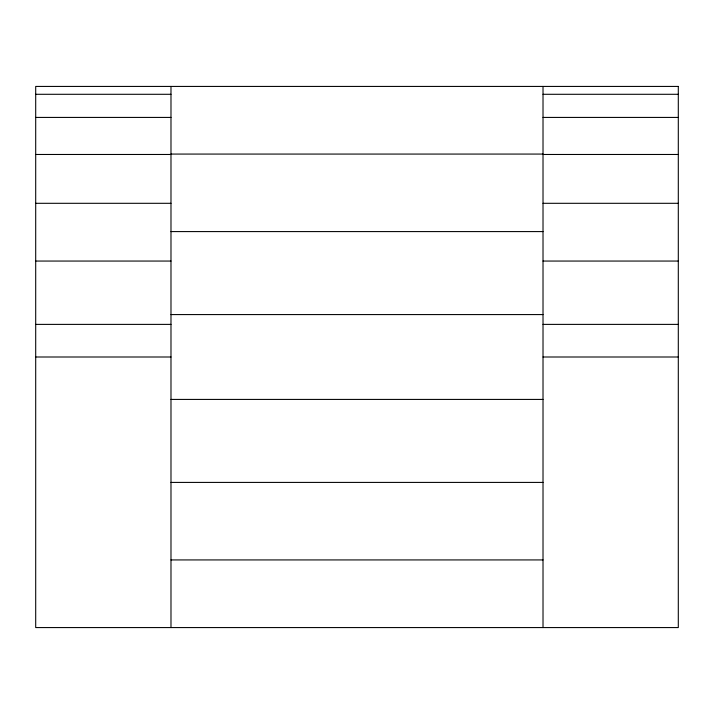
<?xml version="1.0" encoding="UTF-8"?>
<svg xmlns="http://www.w3.org/2000/svg" width="714" height="714" viewBox="0 0 714 714"><rect width="100%" height="100%" fill="white"/><g stroke="black" fill="none" stroke-linecap="round" stroke-linejoin="round"><path stroke-width="1.07" d="M35.7 94.293L170.985 94.293M543.015 94.293L678.3 94.293M35.7 117.426L170.985 117.426M543.015 117.426L678.3 117.426M170.985 154.072L543.015 154.072M35.7 154.474L170.985 154.474M543.015 154.474L678.3 154.474M35.7 203.303L170.985 203.303M543.015 203.303L678.3 203.303M170.985 231.586L543.015 231.586M35.7 261.056L170.985 261.056M543.015 261.056L678.3 261.056M170.985 314.579L543.015 314.579M35.7 324.388L170.985 324.388M543.015 324.388L678.3 324.388M35.7 357L170.985 357M543.015 357L678.3 357M170.985 399.421L543.015 399.421M170.985 482.414L543.015 482.414M170.985 559.928L543.015 559.928M543.015 86.43L543.015 627.57M170.985 86.43L170.985 627.57M678.3 86.43L35.7 86.43L35.7 627.57L678.3 627.57L678.3 86.43"/></g></svg>
